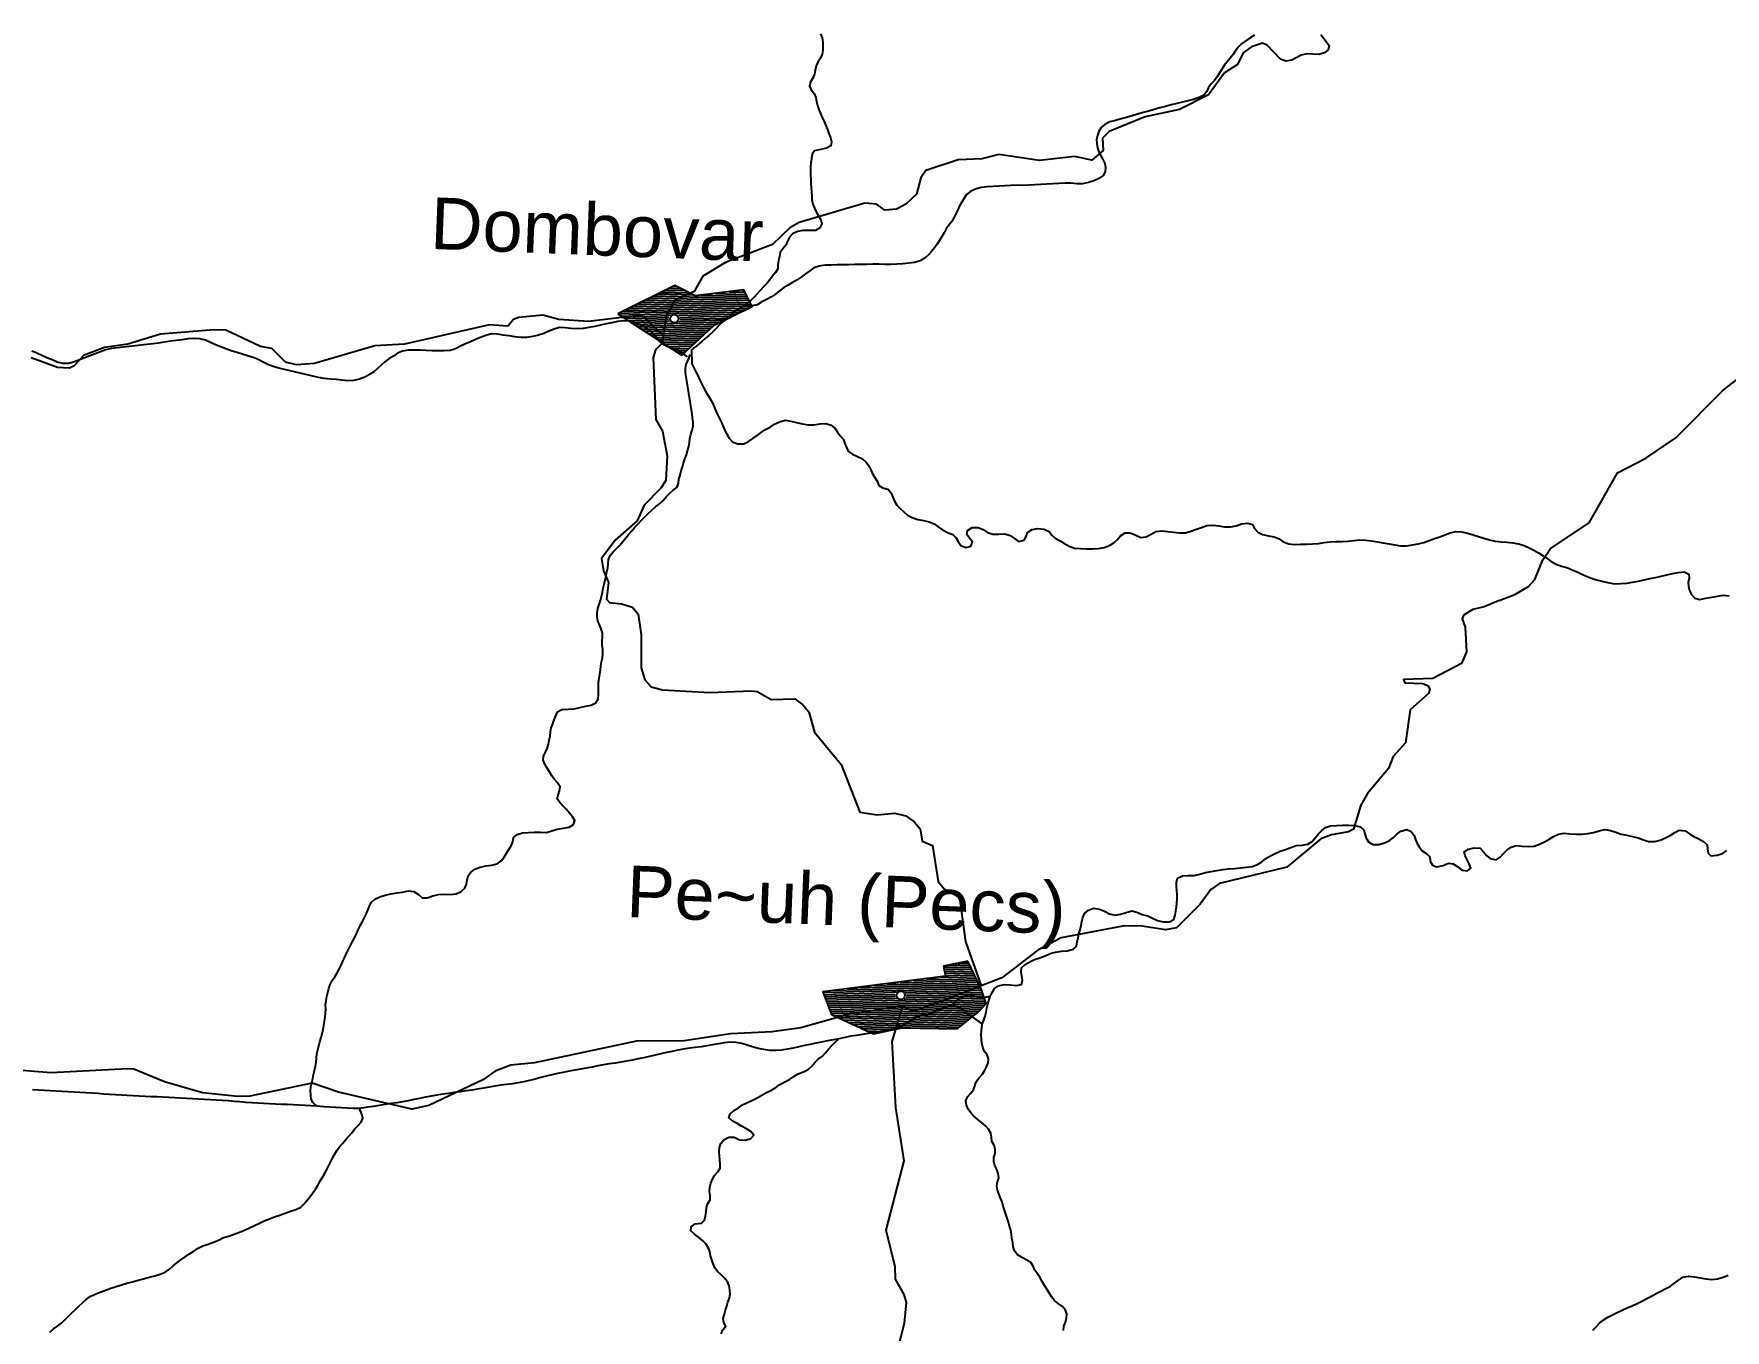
# Model space of a CAD drawing. Header units: metres. Extents: x 13.21 to 19.52, y 42.14 to 46.62.
# Drawn here: x 17.858 to 18.592, y 45.935 to 46.499 of the extents above; entities that cross this region are included whole.
import ezdxf

# ---------------------------------------------------------------- set-up
doc = ezdxf.new("R2010")
doc.units = ezdxf.units.M
doc.header["$MEASUREMENT"] = 0
for name, color, linetype in [('CESTE', 5, 'Continuous'), ('grad_ino', 252, 'Continuous'), ('naziv_ino', 252, 'Continuous'), ('PRUGE', 7, 'Continuous')]:
    doc.layers.add(name, color=color, linetype=linetype)
doc.styles.get("Standard").update_dxf_attribs({"font": 'arial.ttf'})

# ---------------------------------------------------------------- blocks, each defined once
blk = doc.blocks.new('*X68')
at = {"color": 0}
for p, q in [((18.13043, 46.3865), (18.14211, 46.38618)), ((18.13215, 46.38735), (18.14025, 46.38713)), ((18.13387, 46.3882), (18.13838, 46.38808)), ((18.13559, 46.38905), (18.13652, 46.38903)), ((18.15364, 46.38586), (18.16694, 46.38549)), ((18.1596, 46.38659), (18.16648, 46.3864)), ((18.16556, 46.38733), (18.16601, 46.38731)), ((18.11495, 46.37882), (18.16417, 46.37747)), ((18.11667, 46.37968), (18.16592, 46.37832)), ((18.11839, 46.38053), (18.16767, 46.37917)), ((18.12011, 46.38138), (18.16943, 46.38002)), ((18.12183, 46.38223), (18.16928, 46.38093)), ((18.12355, 46.38309), (18.16881, 46.38184)), ((18.12527, 46.38394), (18.16835, 46.38275)), ((18.12699, 46.38479), (18.16788, 46.38366)), ((18.12871, 46.38564), (18.14397, 46.38522)), ((18.14768, 46.38512), (18.16741, 46.38458)), ((18.11151, 46.37712), (18.13463, 46.37648)), ((18.11265, 46.37619), (18.13343, 46.37562)), ((18.11323, 46.37797), (18.16242, 46.37662)), ((18.1141, 46.37525), (18.13322, 46.37472)), ((18.11555, 46.37431), (18.13372, 46.37381)), ((18.117, 46.37337), (18.15366, 46.37236)), ((18.11844, 46.37243), (18.15245, 46.37149)), ((18.11989, 46.37149), (18.15151, 46.37062)), ((18.13716, 46.37641), (18.16067, 46.37577)), ((18.13776, 46.3737), (18.15542, 46.37321)), ((18.13825, 46.37548), (18.15892, 46.37491)), ((18.13836, 46.37458), (18.15717, 46.37406)), ((18.12134, 46.37055), (18.15057, 46.36975)), ((18.12279, 46.36961), (18.14964, 46.36887)), ((18.12423, 46.36867), (18.1487, 46.368)), ((18.12568, 46.36773), (18.14777, 46.36712)), ((18.12713, 46.36679), (18.14683, 46.36625)), ((18.12857, 46.36585), (18.14589, 46.36538)), ((18.13002, 46.36491), (18.14496, 46.3645)), ((18.13147, 46.36397), (18.14402, 46.36363)), ((18.13291, 46.36304), (18.14309, 46.36276)), ((18.13436, 46.3621), (18.14215, 46.36188)), ((18.13581, 46.36116), (18.14122, 46.36101)), ((18.13725, 46.36022), (18.14028, 46.36013)), ((18.1387, 46.35928), (18.13934, 46.35926))]:
    blk.add_line(p, q, dxfattribs=at)
blk = doc.blocks.new('*X69')
at = {"color": 0}
for p, q in [((18.25289, 46.09335), (18.26471, 46.09301)), ((18.25306, 46.09244), (18.26514, 46.0921)), ((18.25541, 46.09418), (18.26428, 46.09392)), ((18.25919, 46.09497), (18.26384, 46.09484)), ((18.26297, 46.09576), (18.26341, 46.09575)), ((18.22238, 46.08522), (18.26905, 46.08389)), ((18.22814, 46.08595), (18.26862, 46.0848)), ((18.23391, 46.08669), (18.26818, 46.08571)), ((18.23967, 46.08743), (18.26775, 46.08663)), ((18.24543, 46.08816), (18.26731, 46.08754)), ((18.25119, 46.0889), (18.26688, 46.08845)), ((18.25323, 46.09154), (18.26558, 46.09119)), ((18.2534, 46.09064), (18.26601, 46.09027)), ((18.25357, 46.08973), (18.26645, 46.08936)), ((18.20047, 46.08224), (18.23167, 46.08136)), ((18.20081, 46.08133), (18.2317, 46.08046)), ((18.20116, 46.08042), (18.23259, 46.07953)), ((18.2015, 46.07951), (18.27127, 46.07753)), ((18.20184, 46.0786), (18.27065, 46.07665)), ((18.20219, 46.07769), (18.26982, 46.07577)), ((18.2051, 46.08301), (18.23239, 46.08224)), ((18.21086, 46.08374), (18.26974, 46.08207)), ((18.21662, 46.08448), (18.26943, 46.08298)), ((18.23561, 46.07944), (18.27096, 46.07844)), ((18.23613, 46.08213), (18.27004, 46.08116)), ((18.23661, 46.08032), (18.27066, 46.07934)), ((18.23674, 46.08121), (18.27035, 46.08025)), ((18.20253, 46.07678), (18.26898, 46.07489)), ((18.20287, 46.07587), (18.26815, 46.07402)), ((18.20321, 46.07496), (18.26716, 46.07315)), ((18.20356, 46.07405), (18.26608, 46.07228)), ((18.2039, 46.07314), (18.265, 46.07141)), ((18.20485, 46.07222), (18.26392, 46.07054)), ((18.20696, 46.07126), (18.26284, 46.06967)), ((18.20908, 46.0703), (18.26176, 46.0688)), ((18.21119, 46.06934), (18.26068, 46.06793)), ((18.2133, 46.06838), (18.2596, 46.06706)), ((18.21542, 46.06742), (18.24423, 46.0666)), ((18.21753, 46.06646), (18.23126, 46.06607)), ((18.21965, 46.0655), (18.22737, 46.06528)), ((18.22176, 46.06454), (18.22347, 46.06449))]:
    blk.add_line(p, q, dxfattribs=at)

msp = doc.modelspace()

# ---------------------------------------------------------------- linework, layer by layer
at = {"layer": 'CESTE'}
for points in [[(18.41675, 46.49831), (18.42033, 46.49358), (18.4199, 46.49177), (18.4183, 46.49039), (18.41582, 46.48974), (18.41064, 46.49003), (18.4082, 46.4894), (18.40406, 46.48717), (18.40157, 46.48684), (18.39917, 46.48764), (18.39342, 46.49371), (18.39144, 46.49464), (18.38666, 46.49306), (18.38304, 46.49047), (18.38049, 46.4854), (18.37487, 46.48172), (18.36786, 46.47212), (18.35532, 46.46579), (18.34044, 46.46256), (18.3247, 46.45628), (18.32185, 46.45329), (18.32216, 46.44793), (18.31729, 46.44376), (18.30989, 46.4454), (18.29454, 46.44361), (18.27674, 46.44619), (18.26944, 46.4443), (18.25912, 46.44394), (18.24515, 46.43925), (18.24297, 46.43604), (18.241, 46.42906), (18.23644, 46.42466), (18.2323, 46.42248), (18.22733, 46.42204), (18.22365, 46.42467), (18.2186, 46.42514), (18.18999, 46.41671), (18.18601, 46.41444), (18.17845, 46.40715), (18.158, 46.39933), (18.14826, 46.3934), (18.14446, 46.38671), (18.13607, 46.38286), (18.13234, 46.37612), (18.13093, 46.36792)], [(18.13093, 46.36792), (18.12144, 46.37645), (18.09852, 46.37366), (18.08565, 46.37454), (18.07865, 46.37645), (18.0683, 46.37537), (18.06588, 46.3746), (18.06344, 46.37171), (18.05557, 46.37219), (18.01852, 46.36378), (18.00568, 46.36305), (17.97942, 46.35542), (17.97167, 46.35487), (17.96691, 46.35603), (17.961, 46.36197), (17.95596, 46.36276), (17.94094, 46.36986), (17.93579, 46.37014), (17.91257, 46.36822), (17.89839, 46.3639), (17.88822, 46.36242), (17.87916, 46.35896), (17.87498, 46.35439), (17.87299, 46.35344), (17.8678, 46.35375), (17.85637, 46.35793)], [(18.13093, 46.36792), (18.13073, 46.36441), (18.12766, 46.36143), (18.12668, 46.35798), (18.12781, 46.33107), (18.13065, 46.32606), (18.13271, 46.31539), (18.13208, 46.30462), (18.13002, 46.30134), (18.12272, 46.2939), (18.11973, 46.28711), (18.11014, 46.27865), (18.10418, 46.27075), (18.10498, 46.2654), (18.1072, 46.26023), (18.10635, 46.25307), (18.10765, 46.25162), (18.11287, 46.25109), (18.11762, 46.24964), (18.12009, 46.24655), (18.12139, 46.2376), (18.12138, 46.22323), (18.12303, 46.21797), (18.12571, 46.21495), (18.13062, 46.2137), (18.15125, 46.21247), (18.16937, 46.21329), (18.17184, 46.21288), (18.17783, 46.20947), (18.18811, 46.20974), (18.19171, 46.20721), (18.1942, 46.20406), (18.19668, 46.1953), (18.20829, 46.18127), (18.2164, 46.16049), (18.22392, 46.1594), (18.23159, 46.16011), (18.23637, 46.15885), (18.24008, 46.1563), (18.24266, 46.15321), (18.24344, 46.14785), (18.248, 46.14597), (18.25046, 46.13034), (18.25302, 46.12722), (18.25912, 46.12392), (18.2598, 46.12217), (18.26237, 46.10437), (18.26917, 46.08507)], [(18.49421, 46.25252), (18.50104, 46.25509), (18.50701, 46.25853), (18.50976, 46.26155), (18.51323, 46.2702), (18.51656, 46.27507), (18.53335, 46.28624), (18.54559, 46.30794), (18.55798, 46.31438), (18.57096, 46.32314), (18.5915, 46.34386), (18.60718, 46.35584)], [(18.49421, 46.25252), (18.48763, 46.24965), (18.48274, 46.24851), (18.47875, 46.24611), (18.47818, 46.2445), (18.47941, 46.24092), (18.48006, 46.23017), (18.47782, 46.22508), (18.46543, 46.21865), (18.45265, 46.21811), (18.45317, 46.21677), (18.46111, 46.2164), (18.4634, 46.21547), (18.46405, 46.21377), (18.46345, 46.21203), (18.45551, 46.20493), (18.45345, 46.19069), (18.4481, 46.18464), (18.44614, 46.17945), (18.43704, 46.16859), (18.43417, 46.16359), (18.43086, 46.15314), (18.42879, 46.15201), (18.42129, 46.15063), (18.41677, 46.14892), (18.4019, 46.13657), (18.37269, 46.12946), (18.36897, 46.12695), (18.36429, 46.12055), (18.35408, 46.11019), (18.3492, 46.10938), (18.33907, 46.11102), (18.33135, 46.11108), (18.30391, 46.10593), (18.2937, 46.10051), (18.27812, 46.08854), (18.26917, 46.08507)], [(18.26917, 46.08507), (18.24206, 46.07465), (18.23948, 46.07405), (18.23511, 46.07618)], [(18.23511, 46.07618), (18.21236, 46.07284), (18.19085, 46.06675), (18.17826, 46.06505), (18.16023, 46.06414), (18.14005, 46.06112), (18.11945, 46.06104), (18.07499, 46.05156), (18.06481, 46.05054), (18.05799, 46.04802), (18.05259, 46.04419), (18.02917, 46.03302), (18.02181, 46.03149), (17.98996, 46.0388), (17.97847, 46.04282), (17.95137, 46.03716), (17.94622, 46.03697), (17.93087, 46.0385), (17.91423, 46.04336), (17.90093, 46.04888), (17.89834, 46.04895), (17.86485, 46.04724), (17.84179, 46.0492)], [(18.23311, 45.92783), (18.23589, 45.93844), (18.23666, 45.94741), (18.23572, 45.9509), (18.23194, 45.95758), (18.23175, 45.96298), (18.22793, 45.97892), (18.23561, 46.00896), (18.23213, 46.03217), (18.2304, 46.06087), (18.23511, 46.07618)]]:
    msp.add_lwpolyline(points, dxfattribs=at)
at = {"layer": 'grad_ino'}
for points in [[(18.11134, 46.37704), (18.13909, 46.35902), (18.15306, 46.37207), (18.16968, 46.38014), (18.16598, 46.38738), (18.14485, 46.38477), (18.13604, 46.38928)], [(18.26336, 46.09584), (18.25284, 46.09364), (18.25367, 46.08922), (18.20041, 46.0824), (18.20413, 46.07254), (18.22236, 46.06427), (18.23471, 46.06677), (18.25871, 46.06635), (18.26784, 46.07369), (18.27133, 46.07735), (18.2693, 46.08336)]]:
    msp.add_lwpolyline(points, close=True, dxfattribs=at)
for centre in [(18.1358, 46.37488), (18.23419, 46.08094)]:
    msp.add_circle(centre, 0.0018, dxfattribs=at)
at = {"layer": 'PRUGE'}
for points in [[(18.19931, 46.49867), (18.20002, 46.49693), (18.20039, 46.49517), (18.20038, 46.49336), (18.2004, 46.49156), (18.20005, 46.48978), (18.19931, 46.48805), (18.19819, 46.48642), (18.1974, 46.48473), (18.19699, 46.48294), (18.19678, 46.48114), (18.19606, 46.47943), (18.19498, 46.4778), (18.19453, 46.47598), (18.19526, 46.47433), (18.19664, 46.47278), (18.19726, 46.47103), (18.19765, 46.46925), (18.19799, 46.46747), (18.19866, 46.46574), (18.19938, 46.46401), (18.20012, 46.46228), (18.2009, 46.46056), (18.20165, 46.45884), (18.20234, 46.45711), (18.20292, 46.45536), (18.2036, 46.45361), (18.2041, 46.45185), (18.20379, 46.44998), (18.2019, 46.44902), (18.19929, 46.44847), (18.19678, 46.44777), (18.19568, 46.44632), (18.19543, 46.44445), (18.19507, 46.44267), (18.19495, 46.44087), (18.19497, 46.43907), (18.195, 46.43728), (18.19507, 46.43548), (18.19517, 46.43368), (18.19531, 46.43188), (18.19546, 46.43009), (18.19558, 46.4283), (18.19559, 46.4265), (18.19603, 46.42473), (18.19672, 46.423), (18.19746, 46.42127), (18.19845, 46.4196), (18.19941, 46.41793), (18.1999, 46.41613), (18.19907, 46.41441), (18.19718, 46.41329), (18.19449, 46.41323), (18.19185, 46.41324), (18.18937, 46.41286), (18.18722, 46.41178), (18.18582, 46.4103), (18.18492, 46.40859), (18.18433, 46.40683), (18.18296, 46.40531), (18.18187, 46.4037), (18.18155, 46.4019), (18.18104, 46.40014), (18.18078, 46.39836), (18.18085, 46.39656), (18.1798, 46.39492), (18.17853, 46.39335), (18.17735, 46.39174), (18.176, 46.3902), (18.17459, 46.3887), (18.17316, 46.38719), (18.17176, 46.38567), (18.17035, 46.38416), (18.16892, 46.38267), (18.16562, 46.38002)], [(18.38795, 46.49812), (18.38608, 46.49687), (18.38416, 46.49564), (18.38229, 46.49439), (18.38079, 46.49294), (18.37958, 46.49134), (18.37857, 46.48968), (18.37733, 46.4881), (18.37604, 46.48654), (18.37475, 46.48498), (18.37366, 46.48335), (18.37267, 46.48168), (18.37171, 46.48001), (18.37045, 46.47844), (18.36912, 46.47689), (18.36786, 46.47532), (18.36718, 46.47356), (18.36591, 46.47205), (18.36382, 46.47094), (18.36146, 46.47019), (18.35902, 46.46953), (18.35656, 46.46894), (18.3541, 46.46838), (18.35164, 46.46776), (18.34921, 46.46712), (18.34678, 46.46647), (18.34436, 46.46582), (18.34194, 46.46514), (18.33954, 46.46446), (18.33713, 46.46376), (18.33473, 46.46308), (18.33232, 46.46239), (18.3299, 46.46173), (18.32748, 46.46106), (18.32506, 46.46037), (18.32294, 46.45934), (18.32127, 46.45797), (18.32032, 46.45629), (18.31964, 46.45455), (18.31928, 46.45277), (18.31934, 46.45097), (18.31968, 46.44919), (18.32027, 46.44744), (18.32109, 46.44573), (18.32201, 46.44404), (18.32281, 46.44233), (18.32311, 46.44054), (18.32296, 46.43873), (18.32214, 46.43705), (18.32029, 46.43576), (18.31812, 46.43476), (18.31574, 46.43403), (18.31321, 46.43356), (18.31064, 46.43356), (18.30803, 46.43376), (18.30803, 46.43376), (18.30543, 46.43376), (18.30284, 46.43368), (18.30024, 46.43353), (18.29765, 46.43335), (18.29506, 46.43317), (18.29248, 46.433), (18.28988, 46.43285), (18.28728, 46.43283), (18.28467, 46.43285), (18.28467, 46.43285), (18.28208, 46.43277), (18.27948, 46.43267), (18.27688, 46.43255), (18.27429, 46.43239), (18.27169, 46.4322), (18.26915, 46.43185), (18.26671, 46.4312), (18.26452, 46.43022), (18.26276, 46.42891), (18.26169, 46.42726), (18.26069, 46.4256), (18.25976, 46.42393), (18.25893, 46.42221), (18.25816, 46.4205), (18.25733, 46.4188), (18.25632, 46.41714), (18.25513, 46.41555), (18.25395, 46.41394), (18.25306, 46.41225), (18.2521, 46.41058), (18.25108, 46.40893), (18.25002, 46.40728), (18.24884, 46.40568), (18.24754, 46.40412), (18.24619, 46.40259), (18.24461, 46.40114), (18.24268, 46.39998), (18.24021, 46.39935), (18.23766, 46.399), (18.23508, 46.39879), (18.2325, 46.39857), (18.2299, 46.39849), (18.2273, 46.39851), (18.2247, 46.39855), (18.2247, 46.39855), (18.2221, 46.39853), (18.2195, 46.39849), (18.2169, 46.39846), (18.21429, 46.39841), (18.21169, 46.39836), (18.20909, 46.39832), (18.2065, 46.39825), (18.20389, 46.39818), (18.2013, 46.3981), (18.1987, 46.3978), (18.19641, 46.39704), (18.19465, 46.39569), (18.19286, 46.39438), (18.19104, 46.39309), (18.18915, 46.39186), (18.18718, 46.39069), (18.18521, 46.38952), (18.18327, 46.38833), (18.18154, 46.38698), (18.17983, 46.38563), (18.17797, 46.38437), (18.17592, 46.38326), (18.17385, 46.38217), (18.17185, 46.381), (18.16944, 46.38045), (18.16562, 46.38002)], [(18.16562, 46.38002), (18.1635, 46.37897), (18.16171, 46.37769), (18.16022, 46.37621), (18.15851, 46.37486), (18.15685, 46.37348), (18.15529, 46.37204), (18.15384, 46.37054), (18.15234, 46.36908), (18.15075, 46.36765), (18.14916, 46.36624), (18.14756, 46.36481), (18.14594, 46.36341), (18.14321, 46.36133), (18.14336, 46.35523), (18.14423, 46.35354), (18.14515, 46.35186), (18.14602, 46.35016), (18.14679, 46.34845), (18.14761, 46.34674), (18.14847, 46.34504), (18.14941, 46.34337), (18.15037, 46.34169), (18.15138, 46.34004), (18.15237, 46.33838), (18.15315, 46.33666), (18.15389, 46.33494), (18.15464, 46.33322), (18.15544, 46.3315), (18.15624, 46.32979), (18.15701, 46.32808), (18.15781, 46.32637), (18.15867, 46.32467), (18.15968, 46.32301), (18.16116, 46.32146), (18.16329, 46.32056), (18.16595, 46.3206), (18.16802, 46.32162), (18.16996, 46.32287), (18.17182, 46.32413), (18.17355, 46.32547), (18.1754, 46.32672), (18.17745, 46.32782), (18.17941, 46.32903), (18.18155, 46.33007), (18.18393, 46.33076), (18.18393, 46.33076), (18.18643, 46.3304), (18.18893, 46.32982), (18.1914, 46.32928), (18.19393, 46.32876), (18.19646, 46.32879), (18.199, 46.32926), (18.20167, 46.32933), (18.20167, 46.32933), (18.20395, 46.32866), (18.20566, 46.32724), (18.20669, 46.3256), (18.20789, 46.324), (18.20926, 46.32248), (18.20997, 46.32075), (18.21057, 46.31898), (18.21138, 46.31729), (18.21326, 46.31606), (18.21543, 46.31504), (18.21756, 46.31402), (18.21915, 46.3126), (18.22032, 46.31099), (18.22118, 46.30929), (18.22192, 46.30756), (18.22289, 46.3059), (18.22402, 46.30428), (18.22468, 46.30247), (18.22647, 46.30138), (18.2289, 46.30067), (18.23003, 46.29905), (18.23078, 46.29732), (18.23149, 46.29559), (18.23254, 46.29394), (18.23395, 46.29244), (18.23558, 46.29104), (18.23717, 46.28959), (18.23919, 46.2885), (18.24155, 46.28772), (18.24403, 46.2872), (18.2465, 46.28658), (18.24876, 46.28573), (18.25052, 46.28441), (18.25239, 46.28316), (18.25444, 46.28205), (18.25679, 46.2812), (18.2582, 46.27979), (18.25916, 46.27807), (18.26023, 46.27635), (18.2625, 46.27554), (18.26468, 46.27611), (18.26531, 46.27798), (18.264, 46.27952), (18.26295, 46.28122), (18.26316, 46.28294), (18.26527, 46.28413), (18.26774, 46.28421), (18.26774, 46.28421), (18.27006, 46.2833), (18.27185, 46.28195), (18.27423, 46.28133), (18.27686, 46.28123), (18.27947, 46.28148), (18.27947, 46.28148), (18.28169, 46.28068), (18.28362, 46.27937), (18.28542, 46.2781), (18.28789, 46.2787), (18.28863, 46.28035), (18.28933, 46.28206), (18.29133, 46.28328), (18.29382, 46.28371), (18.29382, 46.28371), (18.29642, 46.28346), (18.29868, 46.28252), (18.29979, 46.2809), (18.30128, 46.27949), (18.30345, 46.27845), (18.30536, 46.27723), (18.30741, 46.27612), (18.30971, 46.27528), (18.31227, 46.27503), (18.31487, 46.27494), (18.31746, 46.27495), (18.32005, 46.27513), (18.32258, 46.27557), (18.32493, 46.27633), (18.32678, 46.27757), (18.3283, 46.27904), (18.32968, 46.28056), (18.33169, 46.28186), (18.33169, 46.28186), (18.33394, 46.28185), (18.33629, 46.28084), (18.33858, 46.27983), (18.34085, 46.28019), (18.34305, 46.28132), (18.3451, 46.28246), (18.34757, 46.28269), (18.34757, 46.28269), (18.3502, 46.28246), (18.35277, 46.2822), (18.35536, 46.28189), (18.3579, 46.28189), (18.3603, 46.2826), (18.36263, 46.28341), (18.36492, 46.28426), (18.36724, 46.2851), (18.36977, 46.28519), (18.36977, 46.28519), (18.37236, 46.28486), (18.37489, 46.28444), (18.37749, 46.28447), (18.37998, 46.28494), (18.38232, 46.28575), (18.38503, 46.28613), (18.38503, 46.28613), (18.38707, 46.28554), (18.38791, 46.28371), (18.38938, 46.28219), (18.3914, 46.28115), (18.39392, 46.28061), (18.39647, 46.28015), (18.39863, 46.27926), (18.40041, 46.27792), (18.40275, 46.27714), (18.40528, 46.27681), (18.4079, 46.27689), (18.41048, 46.27699), (18.41307, 46.27712), (18.41565, 46.27731), (18.4182, 46.27768), (18.42076, 46.27795), (18.42334, 46.27806), (18.42593, 46.27815), (18.42852, 46.27832), (18.4311, 46.27854), (18.43367, 46.27878), (18.43367, 46.27878), (18.43625, 46.27874), (18.4388, 46.27837), (18.44134, 46.27801), (18.44386, 46.27759), (18.44637, 46.27713), (18.44886, 46.2766), (18.4514, 46.27625), (18.454, 46.27624), (18.45653, 46.27663), (18.45903, 46.27712), (18.46149, 46.27768), (18.46374, 46.27857), (18.46604, 46.2794), (18.46842, 46.28011), (18.47066, 46.28103), (18.47297, 46.28188), (18.47541, 46.28247), (18.47541, 46.28247), (18.47796, 46.28224), (18.48046, 46.28169), (18.48286, 46.28099), (18.48521, 46.28025), (18.48758, 46.27951), (18.48998, 46.27883), (18.49247, 46.2783), (18.49501, 46.27796), (18.49759, 46.27779), (18.50018, 46.27755), (18.50266, 46.27707), (18.50502, 46.2763), (18.50721, 46.27534), (18.50933, 46.2743), (18.51136, 46.27318), (18.51326, 46.27195), (18.51507, 46.27065), (18.51684, 46.26935), (18.51893, 46.26829), (18.52122, 46.26745), (18.52362, 46.26676), (18.52587, 46.26586), (18.52805, 46.26488), (18.53018, 46.26386), (18.53238, 46.2629), (18.53466, 46.26205), (18.53703, 46.26132), (18.53944, 46.26066), (18.54193, 46.26013), (18.54448, 46.25978), (18.54707, 46.25979), (18.54964, 46.26003), (18.55216, 46.26045), (18.55467, 46.26088), (18.55716, 46.2614), (18.55961, 46.26199), (18.56208, 46.26253), (18.56456, 46.26307), (18.56702, 46.26362), (18.56948, 46.2642), (18.57197, 46.2647), (18.57463, 46.26497), (18.57463, 46.26497), (18.57656, 46.26391), (18.57669, 46.26216), (18.57634, 46.26034), (18.5764, 46.25854), (18.57686, 46.25677), (18.57778, 46.25508), (18.57928, 46.25352), (18.58143, 46.25289), (18.58404, 46.25342), (18.58655, 46.2539), (18.58905, 46.25437), (18.5916, 46.25474), (18.5916, 46.25474), (18.59416, 46.25455)], [(18.1415, 46.35837), (18.13736, 46.36131), (18.13497, 46.36202), (18.13261, 46.36276), (18.1306, 46.36392), (18.12902, 46.36533), (18.12778, 46.36693), (18.12657, 46.36852), (18.12502, 46.36995), (18.12309, 46.37116), (18.121, 46.37225), (18.11875, 46.37314), (18.11632, 46.3738), (18.11372, 46.37397), (18.11372, 46.37397), (18.11116, 46.37372), (18.10867, 46.37317), (18.10619, 46.37264), (18.10371, 46.37208), (18.10124, 46.37154), (18.09874, 46.37103), (18.0962, 46.37065), (18.09362, 46.37045), (18.09103, 46.37063), (18.08844, 46.37096), (18.08589, 46.37112), (18.08589, 46.37112), (18.08354, 46.37037), (18.08128, 46.36944), (18.07905, 46.36852), (18.07673, 46.36769), (18.07429, 46.3671), (18.07173, 46.36678), (18.06913, 46.36679), (18.06655, 46.36704), (18.06401, 46.36743), (18.06147, 46.36779), (18.05889, 46.36817), (18.05634, 46.36834), (18.05634, 46.36834), (18.05396, 46.36763), (18.05167, 46.36675), (18.04945, 46.36582), (18.0472, 46.36492), (18.04501, 46.36396), (18.04287, 46.36293), (18.04079, 46.36182), (18.03844, 46.36112), (18.03585, 46.36088), (18.03325, 46.36096), (18.03065, 46.36101), (18.02805, 46.36104), (18.02546, 46.36119), (18.02286, 46.36128), (18.02286, 46.36128), (18.02027, 46.3612), (18.01767, 46.36086), (18.01556, 46.35991), (18.01377, 46.35857), (18.01179, 46.3574), (18.01, 46.35611), (18.00839, 46.35469), (18.00691, 46.35321), (18.00525, 46.35183), (18.00337, 46.35059), (18.00129, 46.3495), (17.99902, 46.34861), (17.99657, 46.34802), (17.99397, 46.34797), (17.99139, 46.34819), (17.98883, 46.34851), (17.98624, 46.34867), (17.98368, 46.34896), (17.98117, 46.34943), (17.97871, 46.35001), (17.97624, 46.35058), (17.97376, 46.35112), (17.97129, 46.35169), (17.96884, 46.35228), (17.96639, 46.35288), (17.96393, 46.35346), (17.96152, 46.35414), (17.95923, 46.35498), (17.95718, 46.35609), (17.95504, 46.35711), (17.95278, 46.35801), (17.95042, 46.35875), (17.94803, 46.35947), (17.94566, 46.3602), (17.94331, 46.36098), (17.941, 46.3618), (17.93872, 46.36267), (17.93651, 46.36361), (17.93432, 46.36459), (17.93209, 46.36551), (17.92965, 46.36618), (17.92711, 46.36633), (17.92711, 46.36633), (17.92451, 46.36609), (17.92196, 46.36574), (17.9194, 46.3654), (17.91684, 46.36508), (17.9143, 46.3647), (17.91175, 46.36432), (17.90921, 46.36398), (17.90665, 46.36368), (17.90408, 46.36339), (17.90151, 46.36312), (17.89894, 46.36282), (17.89638, 46.36255), (17.89381, 46.36226), (17.89125, 46.36192), (17.8888, 46.36134), (17.88646, 46.36056), (17.88419, 46.35968), (17.8819, 46.35882), (17.87962, 46.35797), (17.87741, 46.35702), (17.87513, 46.35611), (17.87275, 46.35546), (17.87012, 46.35549), (17.86769, 46.35608), (17.86542, 46.35699), (17.86319, 46.35791), (17.861, 46.35888), (17.85881, 46.35986), (17.8566, 46.3608)], [(17.98052, 46.03271), (17.97894, 46.03416), (17.97808, 46.0358), (17.97794, 46.03762), (17.97776, 46.03942), (17.9779, 46.04121), (17.97832, 46.04299), (17.97869, 46.04477), (17.97909, 46.04654), (17.97949, 46.04832), (17.97991, 46.05009), (17.98017, 46.05188), (17.98029, 46.05367), (17.98053, 46.05547), (17.98089, 46.05725), (17.98135, 46.05901), (17.98183, 46.06078), (17.98231, 46.06255), (17.98277, 46.06432), (17.98318, 46.06609), (17.98352, 46.06787), (17.9838, 46.06966), (17.98404, 46.07145), (17.98423, 46.07324), (17.98437, 46.07504), (17.98432, 46.07684), (17.98448, 46.07863), (17.98485, 46.08041), (17.98522, 46.08218), (17.98566, 46.08396), (17.98624, 46.08571), (17.98722, 46.08737), (17.98829, 46.08901), (17.98934, 46.09066), (17.99019, 46.09235), (17.99099, 46.09406), (17.99176, 46.09578), (17.99258, 46.09748), (17.99343, 46.09918), (17.99428, 46.10088), (17.99516, 46.10257), (17.99603, 46.10426), (17.99689, 46.10596), (17.9977, 46.10766), (17.99849, 46.10938), (17.9993, 46.11108), (18.00019, 46.11277), (18.00107, 46.11446), (18.0019, 46.11616), (18.00271, 46.11787), (18.00339, 46.11961), (18.00412, 46.12133), (18.00571, 46.12276), (18.00782, 46.12377), (18.01024, 46.12444), (18.01267, 46.12508), (18.01519, 46.12546), (18.01776, 46.12569), (18.02029, 46.12632), (18.02029, 46.12632), (18.02262, 46.12602), (18.02465, 46.12478), (18.02629, 46.12324), (18.02843, 46.12324), (18.0309, 46.12413), (18.03333, 46.12479), (18.03587, 46.12485), (18.03587, 46.12485), (18.03847, 46.12476), (18.04105, 46.1251), (18.04319, 46.12607), (18.04473, 46.12752), (18.04547, 46.12925), (18.0458, 46.13105), (18.04626, 46.1328), (18.0474, 46.13443), (18.04918, 46.13573), (18.05139, 46.13666), (18.05388, 46.1372), (18.05648, 46.13749), (18.05885, 46.13802), (18.06055, 46.13942), (18.06181, 46.14099), (18.0629, 46.14263), (18.06396, 46.14427), (18.06497, 46.14593), (18.06564, 46.14767), (18.06589, 46.14947), (18.06755, 46.15083), (18.06988, 46.15158), (18.0725, 46.15174), (18.07509, 46.15183), (18.07509, 46.15183), (18.07769, 46.15175), (18.08027, 46.15162), (18.0826, 46.15235), (18.08497, 46.15308), (18.08748, 46.15355), (18.09007, 46.15405), (18.09199, 46.15511), (18.09264, 46.15688), (18.09164, 46.15852), (18.09034, 46.16012), (18.089, 46.16166), (18.08756, 46.16316), (18.08609, 46.16467), (18.08497, 46.16625), (18.08532, 46.16803), (18.08594, 46.16982), (18.08623, 46.17157), (18.08512, 46.1732), (18.08379, 46.17476), (18.08253, 46.17632), (18.08158, 46.178), (18.08055, 46.17965), (18.07954, 46.1813), (18.07878, 46.18305), (18.07897, 46.18479), (18.07983, 46.18651), (18.08055, 46.18824), (18.0811, 46.18999), (18.0815, 46.19178), (18.08182, 46.19356), (18.08202, 46.19535), (18.08228, 46.19714), (18.083, 46.19887), (18.08364, 46.20061), (18.08426, 46.20236), (18.08505, 46.20415), (18.08696, 46.20507), (18.08966, 46.20531), (18.09225, 46.20547), (18.09472, 46.20597), (18.09716, 46.20661), (18.09975, 46.20697), (18.10175, 46.20803), (18.10277, 46.20968), (18.10284, 46.21149), (18.10291, 46.2133), (18.10292, 46.2151), (18.10289, 46.2169), (18.10309, 46.21869), (18.1034, 46.22047), (18.10376, 46.22225), (18.10395, 46.22405), (18.10418, 46.22584), (18.10454, 46.22762), (18.10472, 46.22941), (18.10472, 46.23121), (18.10453, 46.233), (18.10451, 46.2348), (18.10456, 46.2366), (18.10461, 46.2384), (18.10404, 46.24014), (18.10328, 46.24186), (18.10259, 46.2436), (18.10227, 46.24539), (18.10229, 46.24719), (18.10261, 46.24897), (18.10313, 46.25073), (18.10369, 46.25249), (18.10414, 46.25426), (18.10454, 46.25603), (18.10492, 46.25782), (18.1053, 46.2596), (18.10573, 46.26136), (18.10617, 46.26313), (18.10656, 46.26491), (18.10689, 46.26669), (18.10712, 46.26849), (18.10724, 46.27029), (18.108, 46.272), (18.10922, 46.27359), (18.11071, 46.27506), (18.11214, 46.27657), (18.11348, 46.2781), (18.11474, 46.27968), (18.11602, 46.28123), (18.11734, 46.28278), (18.11872, 46.28431), (18.12012, 46.28581), (18.12154, 46.28732), (18.12298, 46.28882), (18.12447, 46.29029), (18.12603, 46.29173), (18.12768, 46.29311), (18.12935, 46.29449), (18.13091, 46.29593), (18.13222, 46.29748), (18.13366, 46.29898), (18.13528, 46.30039), (18.13707, 46.30172), (18.13757, 46.30342), (18.13781, 46.30523), (18.13839, 46.30698), (18.13885, 46.30876), (18.13932, 46.31052), (18.13985, 46.31228), (18.14045, 46.31403), (18.14104, 46.31578), (18.14158, 46.31754), (18.14205, 46.31931), (18.1424, 46.32108), (18.14262, 46.32287), (18.14304, 46.32465), (18.14352, 46.32643), (18.14398, 46.32819), (18.14397, 46.32998), (18.14378, 46.33178), (18.14354, 46.33357), (18.14329, 46.33536), (18.14301, 46.33715), (18.14271, 46.33894), (18.14242, 46.34072), (18.14213, 46.34251), (18.14183, 46.3443), (18.14155, 46.34608), (18.14127, 46.34787), (18.141, 46.34965), (18.14073, 46.35145), (18.1407, 46.35324), (18.141, 46.35503), (18.14215, 46.3576), (18.14265, 46.35936)], [(18.27308, 46.08046), (18.27396, 46.08219), (18.27493, 46.08386), (18.27665, 46.08512), (18.27915, 46.08565), (18.27915, 46.08565), (18.28176, 46.08556), (18.28452, 46.08525), (18.28659, 46.08559), (18.28709, 46.08751), (18.2868, 46.08928), (18.28649, 46.09109), (18.28666, 46.09289), (18.28824, 46.09426), (18.29024, 46.09545), (18.29232, 46.09652), (18.29467, 46.09726), (18.29694, 46.09811), (18.29908, 46.09912), (18.3015, 46.09974), (18.30405, 46.10008), (18.30661, 46.1003), (18.30915, 46.10093), (18.31049, 46.10228), (18.31089, 46.10414), (18.31121, 46.10593), (18.31161, 46.1077), (18.3121, 46.10946), (18.31252, 46.11124), (18.31286, 46.11302), (18.31327, 46.11479), (18.3141, 46.11652), (18.31571, 46.11793), (18.31798, 46.11877), (18.31798, 46.11877), (18.32055, 46.11842), (18.3227, 46.11743), (18.32483, 46.1164), (18.32731, 46.11577), (18.32973, 46.11615), (18.33215, 46.11694), (18.33456, 46.11768), (18.33456, 46.11768), (18.33679, 46.11705), (18.33907, 46.11611), (18.34148, 46.11545), (18.34359, 46.11441), (18.34579, 46.11345), (18.34822, 46.11284), (18.35094, 46.11288), (18.35278, 46.11386), (18.3535, 46.1157), (18.35376, 46.11748), (18.35399, 46.11928), (18.3542, 46.12107), (18.3543, 46.12287), (18.35428, 46.12467), (18.35417, 46.12646), (18.354, 46.12825), (18.35395, 46.1301), (18.35446, 46.13179), (18.3566, 46.13288), (18.35912, 46.13296), (18.36171, 46.133), (18.36416, 46.13362), (18.36659, 46.13425), (18.36905, 46.13478), (18.37159, 46.13512), (18.37411, 46.13553), (18.37666, 46.13585), (18.37924, 46.13599), (18.38179, 46.13626), (18.38435, 46.13658), (18.38689, 46.13695), (18.38913, 46.13783), (18.39109, 46.139), (18.39283, 46.14034), (18.3948, 46.14151), (18.3969, 46.14256), (18.39911, 46.1435), (18.40138, 46.14436), (18.40367, 46.1452), (18.40598, 46.14601), (18.40859, 46.14613), (18.41101, 46.14661), (18.413, 46.1478), (18.41426, 46.14935), (18.41551, 46.15094), (18.41696, 46.15243), (18.41872, 46.15379), (18.42094, 46.15459), (18.42357, 46.15477), (18.42615, 46.15485), (18.42875, 46.15487), (18.42875, 46.15487), (18.43133, 46.15478), (18.43389, 46.15419), (18.43535, 46.15289), (18.43587, 46.15105), (18.43636, 46.14927), (18.43746, 46.14761), (18.43933, 46.14645), (18.44196, 46.14652), (18.44441, 46.14714), (18.44655, 46.14816), (18.44832, 46.14948), (18.44977, 46.15101), (18.45144, 46.15231), (18.45404, 46.15294), (18.45404, 46.15294), (18.45602, 46.1521), (18.45727, 46.15042), (18.45781, 46.14865), (18.45863, 46.14694), (18.45961, 46.14528), (18.46072, 46.14364), (18.46271, 46.14246), (18.46415, 46.14112), (18.46429, 46.13927), (18.46529, 46.13746), (18.46719, 46.13675), (18.46985, 46.13734), (18.47212, 46.13842), (18.47212, 46.13842), (18.47425, 46.13813), (18.47626, 46.13681), (18.47797, 46.13533), (18.4804, 46.13501), (18.48183, 46.13615), (18.48114, 46.13805), (18.48025, 46.13974), (18.47938, 46.14148), (18.47897, 46.14325), (18.48084, 46.14443), (18.48341, 46.14498), (18.48341, 46.14498), (18.48597, 46.1448), (18.48735, 46.14331), (18.48863, 46.14165), (18.49029, 46.14035), (18.49296, 46.13987), (18.49469, 46.14091), (18.49604, 46.14257), (18.49759, 46.14402), (18.49944, 46.14533), (18.50166, 46.14608), (18.50166, 46.14608), (18.50426, 46.14577), (18.50689, 46.14559), (18.50941, 46.14579), (18.51171, 46.14662), (18.51389, 46.1476), (18.51594, 46.14871), (18.51781, 46.14996), (18.51997, 46.15098), (18.52239, 46.15145), (18.52239, 46.15145), (18.52496, 46.15106), (18.52754, 46.15092), (18.53013, 46.15098), (18.5327, 46.15122), (18.53517, 46.15174), (18.5376, 46.15238), (18.5401, 46.15297), (18.5401, 46.15297), (18.54251, 46.15261), (18.54486, 46.15177), (18.54721, 46.151), (18.54967, 46.15046), (18.55217, 46.14999), (18.55458, 46.14934), (18.55686, 46.14845), (18.55916, 46.1477), (18.56178, 46.14777), (18.56419, 46.14838), (18.56645, 46.14929), (18.56854, 46.15034), (18.57047, 46.15161), (18.57242, 46.15269), (18.57242, 46.15269), (18.57501, 46.15233), (18.57693, 46.15116), (18.57878, 46.14987), (18.58092, 46.14887), (18.58303, 46.14776), (18.58456, 46.14639), (18.58476, 46.14458), (18.58497, 46.14263), (18.58618, 46.14147), (18.58893, 46.14181), (18.59126, 46.14262), (18.5931, 46.14388)], [(18.27308, 46.08046), (18.27056, 46.07998), (18.26805, 46.08001), (18.26552, 46.08047), (18.2629, 46.08066), (18.2629, 46.08066), (18.26052, 46.08005), (18.25855, 46.07887), (18.25657, 46.07668)], [(18.26957, 46.06839), (18.27031, 46.07011), (18.27091, 46.07186), (18.27135, 46.07363), (18.27162, 46.07542), (18.27203, 46.0772), (18.27308, 46.08046)], [(18.25657, 46.07668), (18.25425, 46.07589), (18.25186, 46.07521), (18.24948, 46.07452), (18.24763, 46.07324), (18.24539, 46.07245), (18.24286, 46.07201), (18.24062, 46.0711), (18.23868, 46.06992), (18.23683, 46.06866), (18.23477, 46.06758), (18.23249, 46.06674), (18.23005, 46.06614), (18.22755, 46.06569), (18.22504, 46.06524), (18.22254, 46.0648), (18.22003, 46.06436), (18.21752, 46.06393), (18.21501, 46.06351), (18.21249, 46.06313), (18.20999, 46.06265), (18.20729, 46.06207)], [(18.25657, 46.07668), (18.25894, 46.07591), (18.26095, 46.07484), (18.26263, 46.07345), (18.26451, 46.07221), (18.2663, 46.07092), (18.26957, 46.06839)], [(18.30485, 45.93536), (18.30512, 45.93716), (18.30571, 45.93891), (18.30628, 45.94065), (18.30639, 45.94246), (18.30577, 45.9442), (18.3045, 45.94576), (18.30265, 45.94703), (18.30101, 45.94842), (18.29965, 45.94995), (18.29869, 45.95161), (18.29769, 45.95327), (18.29668, 45.95493), (18.29569, 45.95659), (18.2947, 45.95825), (18.29366, 45.95989), (18.29251, 45.96151), (18.29168, 45.96322), (18.29066, 45.96483), (18.28874, 45.96605), (18.28665, 45.96714), (18.28478, 45.96834), (18.28357, 45.96995), (18.28311, 45.9717), (18.28285, 45.9735), (18.28249, 45.97528), (18.28235, 45.97708), (18.28209, 45.97886), (18.2815, 45.98061), (18.28094, 45.98237), (18.2804, 45.98413), (18.27985, 45.98588), (18.27929, 45.98763), (18.27874, 45.98939), (18.27821, 45.99115), (18.27755, 45.99288), (18.27685, 45.99462), (18.27619, 45.99636), (18.27597, 45.99815), (18.27617, 45.99994), (18.27676, 46.0017), (18.27657, 46.00348), (18.27595, 46.00523), (18.27513, 46.00694), (18.2746, 46.00872), (18.2746, 46.01048), (18.27524, 46.01224), (18.27523, 46.01404), (18.27472, 46.01579), (18.27384, 46.0175), (18.27369, 46.01929), (18.27334, 46.02106), (18.27238, 46.02273), (18.27095, 46.02422), (18.26932, 46.02563), (18.26764, 46.02699), (18.266, 46.02839), (18.26459, 46.02989), (18.26351, 46.03152), (18.26271, 46.03326), (18.26252, 46.03503), (18.26313, 46.03679), (18.26455, 46.03829), (18.26577, 46.03985), (18.26636, 46.04161), (18.26701, 46.04336), (18.26805, 46.04498), (18.26952, 46.04647), (18.27053, 46.04812), (18.2714, 46.04982), (18.27213, 46.05154), (18.27239, 46.05335), (18.27178, 46.05505), (18.27048, 46.05663), (18.26982, 46.05837), (18.26947, 46.06015), (18.26932, 46.06195), (18.26917, 46.06374), (18.26922, 46.06554), (18.26957, 46.06839)], [(18.20729, 46.06207), (18.2048, 46.0616), (18.2023, 46.06112), (18.19981, 46.06065), (18.19733, 46.06014), (18.19487, 46.05961), (18.1924, 46.05907), (18.18993, 46.05855), (18.18745, 46.05805), (18.18495, 46.05757), (18.18243, 46.05718), (18.17986, 46.05698), (18.17728, 46.05701), (18.17476, 46.05739), (18.17227, 46.05789), (18.16983, 46.05849), (18.16747, 46.05922), (18.16508, 46.05994), (18.16263, 46.06049), (18.16005, 46.06052), (18.16005, 46.06052), (18.15749, 46.06027), (18.15497, 46.05985), (18.15245, 46.05945), (18.14994, 46.05902), (18.14743, 46.0586), (18.14488, 46.05831), (18.14234, 46.05799), (18.13982, 46.05759), (18.13733, 46.0571), (18.13487, 46.05657), (18.1324, 46.05603), (18.12993, 46.05549), (18.12748, 46.05493), (18.12503, 46.05435), (18.12257, 46.0538), (18.1201, 46.05329), (18.1176, 46.05283), (18.11509, 46.05238), (18.11259, 46.05195), (18.11008, 46.05153), (18.10757, 46.0511), (18.10505, 46.05067), (18.10256, 46.05023), (18.10006, 46.04978), (18.09755, 46.04933), (18.09505, 46.04887), (18.09256, 46.0484), (18.09007, 46.04793), (18.08758, 46.04744), (18.0851, 46.04694), (18.08263, 46.0464), (18.08019, 46.04582), (18.07777, 46.0452), (18.07535, 46.04456), (18.07293, 46.04394), (18.07048, 46.04336), (18.06799, 46.04289), (18.06545, 46.04253), (18.06292, 46.04222), (18.06038, 46.04187), (18.05787, 46.04146), (18.05536, 46.04101), (18.05286, 46.04057), (18.05034, 46.04016), (18.04781, 46.0398), (18.04528, 46.03944), (18.04275, 46.03907), (18.04022, 46.0387), (18.0377, 46.03833), (18.03517, 46.03796), (18.03265, 46.03757), (18.03013, 46.03716), (18.02763, 46.03671), (18.02516, 46.03618), (18.0227, 46.03565), (18.02022, 46.03515), (18.01771, 46.03471), (18.0152, 46.03429), (18.01268, 46.03389), (18.01016, 46.03348), (18.00764, 46.03308), (18.00513, 46.03268), (18.00261, 46.03229), (17.99899, 46.03172)], [(18.15616, 45.93393), (18.15695, 45.93562), (18.15825, 45.93716), (18.15737, 45.93885), (18.15708, 45.94059), (18.15765, 45.94237), (18.15811, 45.94414), (18.15858, 45.94591), (18.15908, 45.94766), (18.15976, 45.94941), (18.16008, 45.95118), (18.15999, 45.95298), (18.15968, 45.95478), (18.1589, 45.95648), (18.15766, 45.95806), (18.15611, 45.9595), (18.15463, 45.96098), (18.15339, 45.96255), (18.15267, 45.96428), (18.15205, 45.96603), (18.15149, 45.96778), (18.15118, 45.96957), (18.15057, 45.97132), (18.14955, 45.97297), (18.14808, 45.97444), (18.14638, 45.9758), (18.14465, 45.97713), (18.14302, 45.97865), (18.14309, 45.9803), (18.1449, 45.9816), (18.14758, 45.98194), (18.1489, 45.98329), (18.1494, 45.98514), (18.14961, 45.98693), (18.14986, 45.98873), (18.15039, 45.99048), (18.15141, 45.99215), (18.15142, 45.99391), (18.15117, 45.99572), (18.15122, 45.99752), (18.15173, 45.99927), (18.15246, 46.00101), (18.15331, 46.0027), (18.15479, 46.0042), (18.15575, 46.00579), (18.1557, 46.00762), (18.15555, 46.00942), (18.1554, 46.01121), (18.15536, 46.013), (18.15549, 46.01481), (18.15607, 46.01656), (18.15731, 46.01816), (18.15948, 46.01925), (18.16182, 46.01925), (18.16182, 46.01925), (18.16408, 46.01821), (18.16673, 46.01797), (18.16905, 46.01871), (18.17037, 46.02021), (18.16907, 46.02178), (18.16713, 46.023), (18.16502, 46.02406), (18.16313, 46.02529), (18.161, 46.02644), (18.15945, 46.02771), (18.1601, 46.02951), (18.16171, 46.03089), (18.16365, 46.03211), (18.16549, 46.03338), (18.16759, 46.03443), (18.16974, 46.03541), (18.17183, 46.03647), (18.17388, 46.03756), (18.17593, 46.03866), (18.17804, 46.0397), (18.17987, 46.04096), (18.18172, 46.04221), (18.18379, 46.04329), (18.1858, 46.04442), (18.18775, 46.0456), (18.18963, 46.04684), (18.19189, 46.04771), (18.194, 46.0487), (18.19558, 46.05013), (18.19685, 46.0517), (18.19825, 46.05319), (18.20013, 46.05445), (18.20156, 46.05594), (18.20283, 46.05751), (18.20415, 46.05905), (18.20563, 46.06052), (18.20729, 46.06207)], [(17.98052, 46.03271), (17.97795, 46.03288), (17.97538, 46.03305), (17.9728, 46.03321), (17.97023, 46.03334), (17.96765, 46.03345), (17.96507, 46.03355), (17.96249, 46.03365), (17.95991, 46.03376), (17.95733, 46.03387), (17.95476, 46.03401), (17.95218, 46.03418), (17.94962, 46.03439), (17.94706, 46.03463), (17.9445, 46.03487), (17.94194, 46.03509), (17.93936, 46.03528), (17.93679, 46.03544), (17.93422, 46.0356), (17.93164, 46.03574), (17.92907, 46.03587), (17.92649, 46.03601), (17.92391, 46.03614), (17.92134, 46.03627), (17.91876, 46.0364), (17.91618, 46.03653), (17.9136, 46.03665), (17.91103, 46.03678), (17.90845, 46.0369), (17.90587, 46.03702), (17.90329, 46.03714), (17.90072, 46.03726), (17.89814, 46.03739), (17.89556, 46.03753), (17.89299, 46.03768), (17.89041, 46.03786), (17.88784, 46.03804), (17.88528, 46.03823), (17.8827, 46.03843), (17.88013, 46.0386), (17.87757, 46.03876), (17.87499, 46.03892), (17.87241, 46.03905), (17.86984, 46.03919), (17.86726, 46.03932), (17.86468, 46.03945), (17.8621, 46.03957), (17.85953, 46.03969), (17.85695, 46.03982)], [(17.86441, 45.93463), (17.86613, 45.93597), (17.86791, 45.93727), (17.86962, 45.93862), (17.8712, 45.94004), (17.87264, 45.94153), (17.87409, 45.94301), (17.87559, 45.94448), (17.87713, 45.94592), (17.87869, 45.94735), (17.88029, 45.94877), (17.88198, 45.95011), (17.88411, 45.95112), (17.88637, 45.952), (17.88867, 45.95282), (17.89096, 45.95364), (17.89327, 45.95445), (17.89559, 45.95522), (17.898, 45.95587), (17.90041, 45.95651), (17.90282, 45.95715), (17.90523, 45.95779), (17.90764, 45.95843), (17.91005, 45.95906), (17.91246, 45.95974), (17.91464, 45.96067), (17.91653, 45.9619), (17.91805, 45.96335), (17.91967, 45.96476), (17.92145, 45.96606), (17.92329, 45.96732), (17.92515, 45.96857), (17.92701, 45.96981), (17.92886, 45.97107), (17.93098, 45.97206), (17.93334, 45.97281), (17.93563, 45.97364), (17.9378, 45.97461), (17.93991, 45.97565), (17.94227, 45.97636), (17.9446, 45.97713), (17.94686, 45.97801), (17.94905, 45.97896), (17.95122, 45.97994), (17.95337, 45.98092), (17.95551, 45.98193), (17.95767, 45.98292), (17.95987, 45.98385), (17.96216, 45.98468), (17.96447, 45.98549), (17.96677, 45.9863), (17.96905, 45.98715), (17.97137, 45.98795), (17.97355, 45.98889), (17.97499, 45.99038), (17.9763, 45.99194), (17.97757, 45.9935), (17.97879, 45.99508), (17.97989, 45.99671), (17.98087, 45.99837), (17.98181, 46.00004), (17.98278, 46.00171), (17.98375, 46.00338), (17.98471, 46.00504), (17.9856, 46.00674), (17.98642, 46.00843), (17.98725, 46.01015), (17.98816, 46.01182), (17.9892, 46.01347), (17.99038, 46.01507), (17.99163, 46.01663), (17.99294, 46.01819), (17.99432, 46.01971), (17.99563, 46.02126), (17.99691, 46.02282), (17.99836, 46.0243), (17.99971, 46.02588), (18.00053, 46.02755), (18.00008, 46.02928), (17.99899, 46.03172)], [(17.99899, 46.03172), (17.9964, 46.0318), (17.99383, 46.0319), (17.99124, 46.03202), (17.98867, 46.03217), (17.9861, 46.03234), (17.98353, 46.03251), (17.98052, 46.03271)], [(18.53496, 45.93544), (18.53637, 45.93695), (18.53779, 45.93845), (18.53946, 45.93982), (18.54135, 45.94104), (18.54343, 45.9421), (18.54554, 45.94313), (18.54767, 45.94414), (18.54983, 45.94512), (18.55199, 45.9461), (18.55415, 45.94709), (18.55626, 45.94811), (18.55833, 45.94918), (18.56038, 45.95027), (18.56241, 45.95138), (18.56448, 45.95245), (18.56656, 45.95351), (18.56864, 45.95458), (18.57045, 45.95585), (18.57216, 45.9572), (18.57404, 45.9585), (18.57642, 45.9589), (18.57642, 45.9589), (18.57905, 45.95868), (18.58155, 45.95822), (18.58406, 45.95775), (18.58658, 45.95749), (18.58914, 45.95779), (18.59153, 45.95846), (18.59376, 45.95938)]]:
    msp.add_lwpolyline(points, dxfattribs=at)

# ---------------------------------------------------------------- block references
at = {"layer": 'grad_ino'}
for name in ['*X68', '*X69']:
    msp.add_blockref(name, (0, 0), dxfattribs=at)

# ---------------------------------------------------------------- texts
at = {"layer": 'naziv_ino'}
for s, height, rotation, p in [('Dombovar', 0.022458, 357.80136, (18.0295, 46.40525)), ('Pe~uh (Pecs)', 0.0224579, 357.75051, (18.11469, 46.11497))]:
    msp.add_text(s, height=height, rotation=rotation, dxfattribs=at).set_placement(p)

doc.saveas('drawing.dxf')
